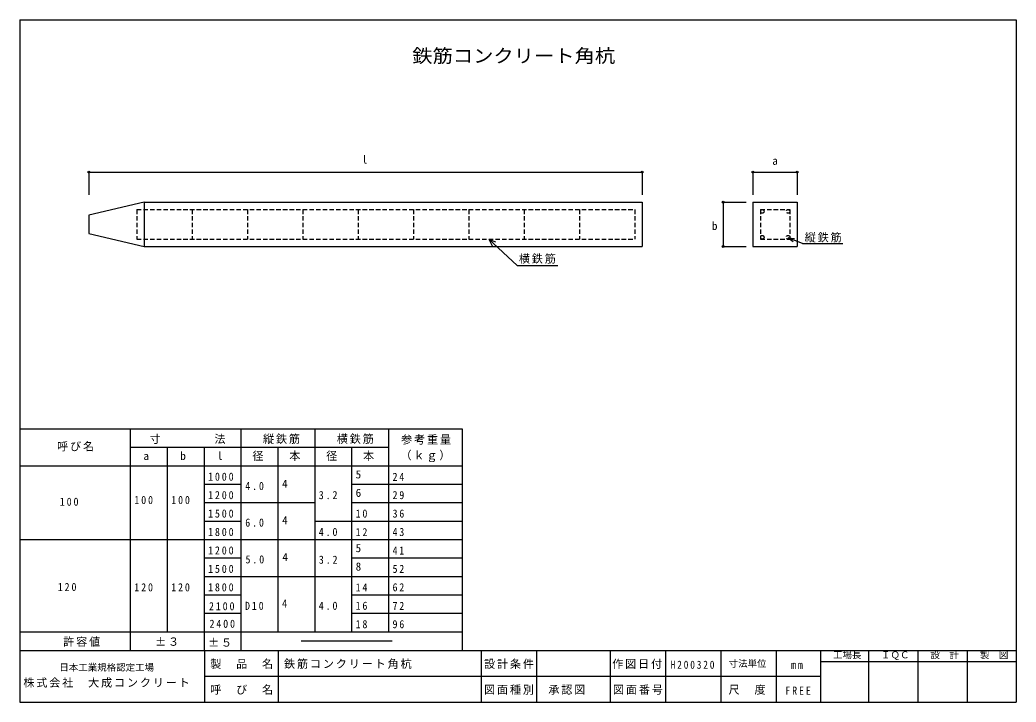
# Model space of a CAD drawing. Units: millimetres, scale not verified. Extents: x -1350 to 1350, y -950 to 900.
import ezdxf
from ezdxf.enums import TextEntityAlignment as Align

# ---------------------------------------------------------------- set-up
doc = ezdxf.new("R2010")
doc.units = ezdxf.units.MM
doc.header["$LTSCALE"] = 10
doc.header["$PDMODE"] = 32
doc.header["$PDSIZE"] = 5
doc.linetypes.add('DASHED1', pattern=[1.8, 1.2, -0.6])
for name, color, linetype in [('0-1', 3, 'Continuous'), ('0-2', 7, 'Continuous'), ('0-3', 2, 'DASHED1'), ('F-0', 2, 'Continuous')]:
    doc.layers.add(name, color=color, linetype=linetype)
doc.styles.add('ＭＳ ゴシック', font='')
doc.styles.get('ＭＳ ゴシック').set_extended_font_data('MS Gothic')

msp = doc.modelspace()

# ---------------------------------------------------------------- linework, layer by layer
at = {"layer": '0-1'}
for p, q in [((-1013.09, 405.59), (-1163.09, 370.59)), ((-1013.09, 405.59), (-1013.09, 285.59)), ((-1013.09, 405.59), (336.91, 405.59)), ((336.91, 405.59), (336.91, 285.59)), ((636.91, 405.59), (636.91, 285.59)), ((636.91, 405.59), (756.91, 405.59)), ((756.91, 405.59), (756.91, 285.59)), ((-1013.09, 285.59), (336.91, 285.59)), ((636.91, 285.59), (756.91, 285.59))]:
    msp.add_line(p, q, dxfattribs=at)
msp.add_lwpolyline([(-1163.09, 370.59), (-1163.09, 320.59), (-1013.09, 285.59)], dxfattribs=at)
at = {"layer": '0-2'}
for p, q in [((-1163.09, 487.37), (336.91, 487.37)), ((-1163.09, 487.37), (-1163.09, 425.22)), ((336.91, 487.37), (336.91, 425.22)), ((636.91, 487.37), (756.91, 487.37)), ((636.91, 487.37), (636.91, 425.22)), ((756.91, 487.37), (756.91, 425.22)), ((556.06, 405.59), (556.06, 285.59)), ((556.06, 405.59), (618.2, 405.59)), ((-79.01, 305.59), (-70.09, 287.72)), ((732.42, 309.44), (745.72, 299.3)), ((556.06, 285.59), (618.2, 285.59)), ((770.84, 293.81), (880.74, 293.81)), ((-2.35, 233.96), (107.65, 233.96)), ((-150, -210), (-1350, -210)), ((-1050, -810), (-1050, -210)), ((-750, -810), (-750, -210)), ((-550, -760), (-550, -210)), ((-350, -760), (-350, -210)), ((-150, -810), (-150, -210)), ((-350, -260), (-1050, -260)), ((-950, -760), (-950, -260)), ((-850, -810), (-850, -260)), ((-650, -460), (-650, -260)), ((-650, -760), (-650, -260)), ((-450, -760), (-450, -260)), ((-150, -310), (-1350, -310)), ((-750, -360), (-850, -360)), ((-150, -360), (-450, -360)), ((-550, -410), (-850, -410)), ((-150, -410), (-450, -410)), ((-750, -460), (-850, -460)), ((-150, -460), (-550, -460)), ((-150, -510), (-1350, -510)), ((-750, -560), (-850, -560)), ((-150, -560), (-450, -560)), ((-150, -610), (-850, -610)), ((-750, -660), (-850, -660)), ((-150, -660), (-450, -660)), ((-750, -710), (-850, -710)), ((-150, -710), (-450, -710)), ((-150, -760), (-1350, -760)), ((-340.73, -785), (-587.73, -785))]:
    msp.add_line(p, q, dxfattribs=at)
for points in [[(-2.35, 233.96), (-79.01, 305.59), (-60.57, 297.91)], [(770.84, 293.81), (732.42, 309.44), (749.03, 307.42)]]:
    msp.add_lwpolyline(points, dxfattribs=at)
for p in [(-1163.09, 487.37), (336.91, 487.37), (636.91, 487.37), (756.91, 487.37), (556.06, 405.59), (556.06, 285.59)]:
    msp.add_point(p, dxfattribs=at)
at = {"layer": '0-3'}
for p, q in [((-1033.09, 385.59), (-1033.09, 305.59)), ((-1033.09, 385.59), (316.91, 385.59)), ((-883.09, 385.59), (-883.09, 305.59)), ((-733.09, 385.59), (-733.09, 305.59)), ((-583.09, 385.59), (-583.09, 305.59)), ((-433.09, 385.59), (-433.09, 305.59)), ((-283.09, 385.59), (-283.09, 305.59)), ((-133.09, 385.59), (-133.09, 305.59)), ((16.91, 385.59), (16.91, 305.59)), ((166.91, 385.59), (166.91, 305.59)), ((316.91, 385.59), (316.91, 305.59)), ((656.91, 385.59), (736.91, 385.59)), ((736.91, 385.59), (736.91, 305.59)), ((-1033.09, 305.59), (316.91, 305.59))]:
    msp.add_line(p, q, dxfattribs=at)
msp.add_lwpolyline([(656.91, 385.59), (656.91, 305.59), (736.91, 305.59)], dxfattribs=at)
for centre in [(661.91, 380.59), (731.91, 380.59), (661.91, 310.59), (731.91, 310.59)]:
    msp.add_circle(centre, 5, dxfattribs=at)
at = {"layer": 'F-0'}
for p, q in [((-1350, 900), (-1350, -950)), ((-1350, 900), (1350, 900)), ((1350, 900), (1350, -950)), ((-1350, -810), (1350, -810)), ((-850, -810), (-850, -950)), ((-650, -810), (-650, -950)), ((-100, -810), (-100, -950)), ((50, -810), (50, -950)), ((250, -810), (250, -950)), ((400, -810), (400, -950)), ((550, -810), (550, -950)), ((700, -810), (700, -950)), ((820, -810), (820, -950)), ((950, -810), (950, -950)), ((1084, -810), (1084, -950)), ((1217, -810), (1217, -950)), ((820, -840), (1350, -840)), ((-850, -880), (820, -880)), ((-1350, -950), (1350, -950))]:
    msp.add_line(p, q, dxfattribs=at)

# ---------------------------------------------------------------- texts
at = {"layer": '0-2', "color": 3, "style": 'ＭＳ ゴシック', "width": 1.1}
msp.add_text('鉄筋コンクリート角杭', height=36.66, dxfattribs=at).set_placement((-286.68, 773.28), align=Align.BOTTOM_LEFT)
at = {"layer": '0-2', "style": 'ＭＳ ゴシック'}
for s, p in [('l', (-422.91, 503.72)), ('a', (689.21, 500.45)), ('b', (525.66, 323.82)), ('径', (-719.88, -300)), ('本', (-619.88, -300)), ('径', (-519.88, -300)), ('本', (-419.88, -300)), ('a', (-1015.23, -300)), ('b', (-915.23, -300)), ('l', (-815.23, -300)), ('5', (-440, -350)), ('4', (-639.28, -375.26)), ('6', (-440, -400)), ('4', (-639.28, -474.48)), ('5', (-440, -550)), ('4', (-638.56, -574.24)), ('8', (-440, -600)), ('4', (-639.96, -700.35))]:
    msp.add_text(s, height=21.99, dxfattribs=at).set_placement(p, align=Align.BOTTOM_LEFT)
at = {"layer": '0-2', "char_height": 21.99, "attachment_point": 7, "style": 'ＭＳ ゴシック'}
for s, insert in [('\\T1.17;縦鉄筋', (777.13, 296.49)), ('\\T1.17;横鉄筋', (2.33, 238.78)), ('\\T1.17;呼び名', (-1249.26, -270.18)), ('\\T1.17;寸\u3000\u3000\u3000\u3000法', (-998.4, -250)), ('\\T1.17;縦鉄筋', (-691.08, -249.92)), ('\\T1.17;横鉄筋', (-491.08, -249.92)), ('\\T1.17;参考重量', (-316.76, -251.83)), ('\\T1.17;（ｋｇ）', (-318.59, -299.33)), ('\\T1.38;\\W0.9;1000', (-840, -350)), ('\\T1.36;\\W0.9;24', (-340, -350)), ('\\T1.38;\\W0.9;1200', (-840, -400)), ('\\T1.38;\\W0.9;4.0', (-739.28, -375.26)), ('\\T1.38;\\W0.9;3.2', (-540, -400)), ('\\T1.36;\\W0.9;29', (-340, -400)), ('\\T1.38;\\W0.9;100', (-1241.85, -417.89)), ('\\T1.38;\\W0.9;100', (-1039.89, -413.26)), ('\\T1.38;\\W0.9;100', (-939.89, -413.26)), ('\\T1.38;\\W0.9;1500', (-840, -450)), ('\\T1.36;\\W0.9;10', (-440, -450)), ('\\T1.36;\\W0.9;36', (-340, -450)), ('\\T1.38;\\W0.9;6.0', (-739.28, -474.48)), ('\\T1.38;\\W0.9;1800', (-840, -500)), ('\\T1.38;\\W0.9;4.0', (-540, -500)), ('\\T1.36;\\W0.9;12', (-440, -500)), ('\\T1.36;\\W0.9;43', (-340, -500)), ('\\T1.38;\\W0.9;1200', (-840, -550)), ('\\T1.36;\\W0.9;41', (-340, -550)), ('\\T1.38;\\W0.9;5.0', (-738.56, -574.24)), ('\\T1.38;\\W0.9;3.2', (-539.82, -575.19)), ('\\T1.38;\\W0.9;1500', (-840, -600)), ('\\T1.36;\\W0.9;52', (-340, -600)), ('\\T1.38;\\W0.9;120', (-1247.4, -649.18)), ('\\T1.38;\\W0.9;120', (-1040, -650)), ('\\T1.38;\\W0.9;120', (-940, -650)), ('\\T1.38;\\W0.9;1800', (-840, -650)), ('\\T1.36;\\W0.9;14', (-440, -650)), ('\\T1.36;\\W0.9;62', (-340, -650)), ('\\T1.38;\\W0.9;2100', (-837.57, -701.29)), ('\\T1.38;\\W0.9;D10', (-739.96, -700.35)), ('\\T1.38;\\W0.9;4.0', (-540, -700)), ('\\T1.36;\\W0.9;16', (-440, -700)), ('\\T1.36;\\W0.9;72', (-340, -700)), ('\\T1.38;\\W0.9;2400', (-836.21, -748.83)), ('\\T1.36;\\W0.9;18', (-440, -750)), ('\\T1.36;\\W0.9;96', (-340, -750)), ('\\T1.17;許容値', (-1232.77, -800)), ('\\T1.17;±３', (-983.52, -797.68)), ('\\T1.17;±５', (-840, -800))]:
    msp.add_mtext(s, dxfattribs=dict(at, insert=insert))
at = {"layer": 'F-0', "color": 4, "style": 'ＭＳ ゴシック'}
for s, p in [('寸法単位', (570.88, -860)), ('工場長', (853.95, -836.76)), ('ＩＱＣ', (983.95, -836.76)), ('設\u3000計', (1117.95, -836.76)), ('製\u3000図', (1251.95, -836.76)), ('日本工業規格認定工場', (-1243.11, -870.61))]:
    msp.add_text(s, height=18.33, dxfattribs=at).set_placement(p, align=Align.BOTTOM_LEFT)
at = {"layer": 'F-0', "color": 7, "char_height": 21.99, "attachment_point": 7, "style": 'ＭＳ ゴシック'}
for s, insert in [('\\T1.17;製\u3000品\u3000名', (-834.17, -860)), ('\\T1.17;鉄筋コンクリート角杭', (-634.17, -860)), ('\\T1.17;設計条件', (-92.05, -860)), ('\\T1.17;作図日付', (255.36, -860)), ('\\T1.39;\\W0.85;H200320', (413.79, -860)), ('\\T1.36;\\W0.9;mm', (740.15, -860)), ('\\T1.17;株式会社\u3000大成コンクリート', (-1340.61, -911.02)), ('\\T1.17;呼\u3000び\u3000名', (-834.17, -930)), ('\\T1.17;図面種別', (-92.05, -930)), ('\\T1.17;承認図', (82.19, -930)), ('\\T1.17;図面番号', (257.38, -930)), ('\\T1.17;尺\u3000度', (570.88, -930)), ('\\T1.38;\\W0.9;FREE', (724.6, -930))]:
    msp.add_mtext(s, dxfattribs=dict(at, insert=insert))

doc.saveas('drawing.dxf')
